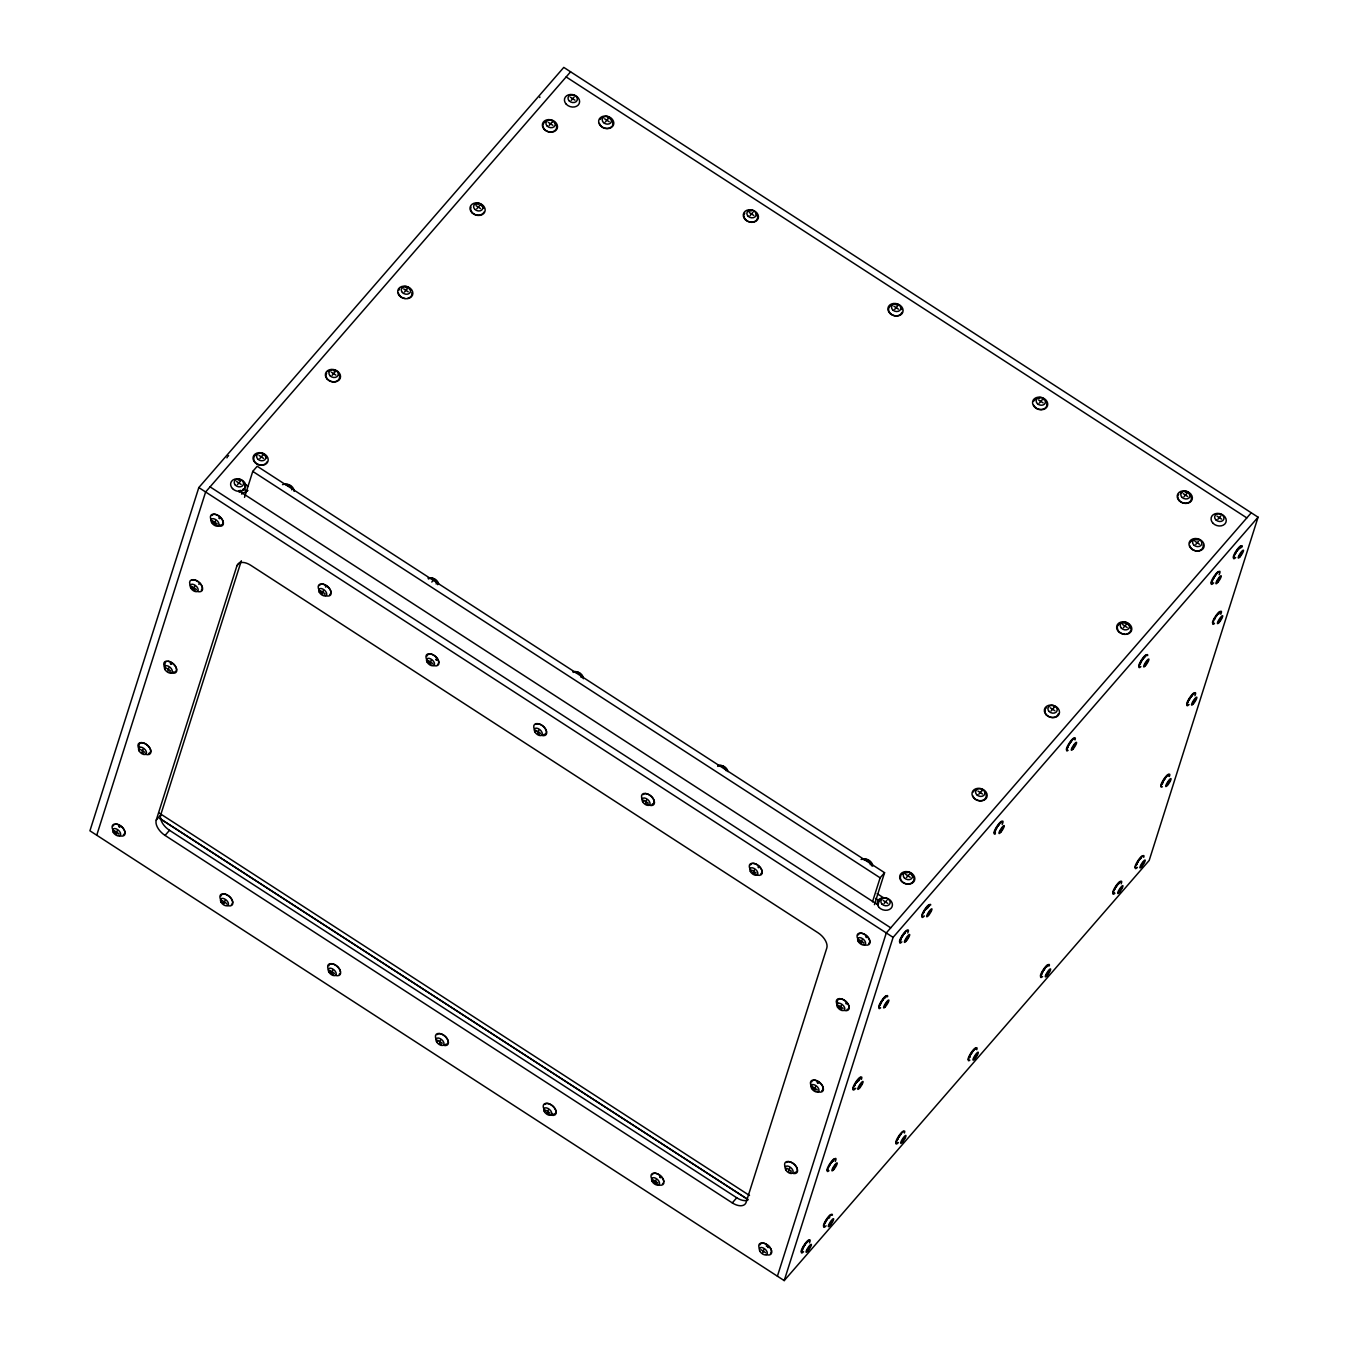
<?xml version="1.0" encoding="UTF-8"?>
<svg xmlns="http://www.w3.org/2000/svg" width="1348" height="1348" viewBox="0 0 1348 1348"><rect width="100%" height="100%" fill="white"/><g stroke="black" fill="none" stroke-linecap="round" stroke-linejoin="round"><path stroke-width="1.5" d="M880.244 1004.9L881.002 1002.744M1140.273 663.856L1141.149 661.565M859.064 1080.254L855.66 1083.32A4.415 0.876 -57.1 0 1 858.406 1079.714A4.415 0.876 -57.1 0 1 859.131 1080.371L858.979 1080.523M1136.566 864.742L1138.352 861.018M825.01 1223.31L825.65 1221.642M854.464 1085.932L855.407 1083.758M901.155 938.663L901.138 939.573M198.813 487.572L89.928 830.806L784.216 1280.6L1149.187 860.428L1258.072 517.194L563.784 67.4L198.813 487.572L893.101 937.365L784.216 1280.6M96.736 835.221L205.621 491.986L570.592 71.815M116.181 833.873L117.192 830.688M142.012 752.42L143.023 749.252M167.843 670.984L168.854 667.799M193.674 589.548L194.685 586.363M214.467 524.001L215.478 520.817M244.527 497.361L252.767 471.396L257.215 466.256L884.574 872.695L874.431 904.66M236.894 565.874A13.783 7.886 41 0 1 250.745 565.284L817.966 932.749A13.783 7.886 41 0 1 826.796 948.048L746.152 1202.298A13.783 7.886 41 0 1 732.284 1202.888L165.063 835.423A13.783 7.886 41 0 1 156.233 820.123L236.894 565.874L240.23 562.032M156.233 820.123L160.682 815.001L241.343 560.751M223.953 903.682L224.964 900.515M322.239 593.811L323.25 590.643M331.726 973.509L332.737 970.324M430.012 663.637L431.023 660.453M439.499 1043.318L440.51 1040.15M537.785 733.464L538.796 730.279M547.271 1113.145L548.282 1109.96M645.557 803.273L646.568 800.105M655.044 1182.971L656.055 1179.786M753.33 873.1L754.341 869.915M872.51 901.795L880.126 877.818L884.574 872.695M762.816 1252.781L763.827 1249.613M788.647 1171.345L789.658 1168.177M814.478 1089.909L815.489 1086.724M840.309 1008.473L841.321 1005.288M861.102 942.926L862.113 939.741M777.408 1276.185L886.293 932.951L1251.264 512.779M808.21 1249.899L809.221 1246.732M834.058 1168.463L835.052 1165.295M859.889 1087.027L860.9 1083.843M885.72 1005.591L886.731 1002.406M906.513 940.045L907.524 936.86M923.38 913.186L923.953 911.787M829.526 1217.935L829.542 1216.856L827.234 1219.064M830.469 1224.287L831.48 1221.103M928.772 914.416L929.783 911.248M897.397 1139.785L898.442 1137.527M902.789 1141.015L903.8 1137.847M1001.092 831.16L1002.103 827.975M969.819 1056.225L969.92 1057.304M975.126 1057.759L976.137 1054.574M1073.412 747.887L1074.423 744.703M1047.447 974.486L1048.458 971.318M1145.749 664.615L1146.76 661.447M1119.784 891.23L1120.778 888.046M1218.07 581.359L1219.081 578.174M1142.026 865.601L1143.037 862.417M1167.857 784.165L1168.868 780.981M1193.705 702.729L1194.699 699.545M1219.536 621.276L1220.547 618.109M1240.329 555.73L1241.34 552.562M1162.616 782.463L1162.599 783.727M995.801 829.627L996.728 827.672M828.818 1166.761L829.576 1165.194M1214.43 619.238L1215.306 617.586A4.415 0.876 -57.1 0 0 1214.312 619.339M1213.065 579.118L1215.121 575.748A4.415 0.876 -57.1 0 0 1213.284 578.528M1042.627 971.857L1041.987 973.879M1114.762 888.989L1116.835 885.602M901.593 937.601L903.716 934.231M803.307 1247.473L805.413 1244.103M1188.784 700.286L1190.891 696.916M879.503 899.621L878.273 903.952M1068.812 744.837L1071.053 741.569M970.526 1054.692L972.464 1051.777M1042.847 971.436L1045.357 967.864M881.238 1002.322L883.496 999.104M1141.385 661.127L1143.913 657.74M826.105 1220.799L826.931 1219.485M924.661 910.49L927.913 907.777A4.415 0.876 -57.1 0 0 928.132 907.187M898.695 1137.089L901.189 1133.921M1236.638 551.147L1234.903 554.635A4.415 0.876 -57.1 0 1 1237.026 550.506A4.415 0.876 -57.1 0 1 1239.435 548.08M997.267 826.796L999.491 824.049A4.415 0.876 -57.1 0 0 995.582 829.964M1236.942 550.725L1239.52 548.4M1138.639 860.597L1141.048 858.154M241.578 494.059L247.948 490.47M1216.739 615.48L1217.817 614.284M831.244 1162.667L832.339 1161.47M1165.346 777.998L1163.155 781.318A4.415 0.876 -57.1 0 1 1165.531 777.695M237.383 484.707L240.348 481.303M259.793 458.606L262.759 455.186M332.13 375.334L335.096 371.913M404.451 292.078L407.416 288.657M476.771 208.805L479.753 205.385M549.108 125.532L552.073 122.129M571.198 100.409L574.164 96.989M605.387 121.96L608.352 118.557M165.063 835.423L169.511 830.301A13.783 7.886 41 0 1 160.682 815.001M431.798 582.05L433.281 580.331M750.027 215.68L752.993 212.259M894.668 309.383L897.65 305.962M1039.325 403.086L1042.29 399.665M1183.965 496.789L1186.931 493.368M906.429 877.531L909.395 874.111M978.766 794.258L981.732 790.838M1051.086 710.986L1054.052 707.582M1123.406 627.73L1126.372 624.309M1195.743 544.457L1198.709 541.037M884.018 903.632L886.984 900.228M1217.834 519.334L1220.799 515.913M893.101 937.365L1258.072 517.194M905.536 940.163L908.501 936.742M927.795 914.534L930.76 911.113M1000.115 831.278L1003.08 827.857M1072.435 748.005L1075.401 744.585M1144.772 664.733L1147.738 661.329M1217.092 581.477L1220.058 578.056M1239.351 555.848L1242.317 552.444M884.743 1005.709L887.709 1002.289M1218.558 621.394L1221.524 617.991M732.284 1202.888L736.733 1197.765A13.783 7.886 41 0 0 747.82 1200.158M858.912 1087.145L861.878 1083.725M1192.71 702.847L1195.693 699.427M833.064 1168.581L836.046 1165.161M1166.879 784.283L1169.845 780.863M807.233 1250.017L810.199 1246.614M829.492 1224.405L832.457 1220.985M901.812 1141.133L904.778 1137.729M974.149 1057.877L977.115 1054.456M1046.469 974.604L1049.435 971.183M1118.789 891.348L1121.755 887.928M1141.048 865.719L1144.014 862.299M1191.464 696.242L1192.407 695.399M239.203 492.155L239.759 491.616A3.589 2.848 17.6 0 0 240.23 490.217M1118.166 884.12L1117.408 884.895A4.415 0.876 -57.1 0 1 1118.031 884.136M1068.223 747.432L1068.256 746.017A4.415 0.876 -57.1 0 0 1067.835 747.601M566.143 76.937L1246.816 517.902M604.612 118.793L609.144 121.724M749.252 212.495L753.785 215.427M893.893 306.198L898.425 309.147M1038.533 399.901L1043.066 402.85M1183.173 493.621L1187.706 496.553M570.423 97.225L574.956 100.173M1217.042 516.149L1221.591 519.098M548.316 122.365L552.849 125.297M1194.951 541.289L1199.484 544.221M475.996 205.621L480.528 208.569M1122.631 624.545L1127.164 627.494M403.659 288.893L408.208 291.825M1050.294 707.818L1054.844 710.75M331.338 372.166L335.871 375.098M977.974 791.074L982.507 794.023M259.018 455.422L263.551 458.371M905.654 874.346L910.186 877.278M252.767 471.396L880.126 877.818M244.814 483.999L248.352 486.291M877.127 893.657L884.187 898.223M236.608 481.539L241.14 484.471M883.243 900.464L887.776 903.396M243.297 488.768L246.836 491.06M875.61 898.408L879.149 900.7M238.882 490.841L878.256 905.064M210.069 486.864L890.742 927.828M212.714 520.935L217.247 523.883M320.487 590.761L325.02 593.693M428.26 660.571L432.792 663.519M536.032 730.397L540.565 733.346M643.805 800.223L648.337 803.155M751.577 870.033L756.11 872.982M859.35 939.859L863.883 942.808M191.922 586.481L196.454 589.43M838.557 1005.406L843.09 1008.355M166.074 667.934L170.623 670.866M812.709 1086.842L817.259 1089.791M140.243 749.37L144.792 752.302M786.878 1168.295L791.428 1171.227M159.283 813.114L749.522 1195.491M747.752 1199.383L159.856 818.522L747.736 1199.4M169.511 830.301L736.733 1197.765M114.412 830.806L118.944 833.738M222.184 900.633L226.717 903.564M329.957 970.442L334.489 973.391M437.729 1040.268L442.262 1043.2M545.502 1110.095L550.035 1113.027M653.274 1179.904L657.807 1182.853M761.047 1249.731L765.58 1252.663M433.18 579.539A6.892 5.476 17.6 0 1 434.696 580.314M437.325 583.296A6.892 5.476 17.6 0 1 437.712 584.695M428.007 578.073A7.734 6.15 17.6 0 1 438.69 584.223M428.428 579A4.752 3.791 17.6 0 1 434.359 579.101A4.752 3.791 17.6 0 1 436.129 583.987M572.647 671.776A7.734 6.15 17.6 0 1 583.381 678.735M576.152 672.787A6.892 5.476 17.6 0 1 577.82 673.242M581.611 676.325A6.892 5.476 17.6 0 1 582.218 677.69M573.507 672.433A4.752 3.791 17.6 0 1 579 672.804A4.752 3.791 17.6 0 1 580.954 677.252M864.59 860.091A6.892 5.476 17.6 0 1 867.101 860.664M868.618 861.439A6.892 5.476 17.6 0 1 869.308 861.928M869.915 862.484A6.892 5.476 17.6 0 1 870.454 863.091M871.499 865.113A6.892 5.476 17.6 0 1 871.65 865.82M861.086 859.468A7.734 6.15 17.6 0 1 868.82 860.192A7.734 6.15 17.6 0 1 872.661 866.141M863.276 859.62A4.752 3.791 17.6 0 1 868.516 860.378A4.752 3.791 17.6 0 1 870.235 864.658M718.181 765.293A7.734 6.15 17.6 0 1 727.971 771.646M723.236 767.298A6.892 5.476 17.6 0 1 723.977 767.737M724.668 768.225A6.892 5.476 17.6 0 1 725.275 768.781M725.814 769.388A6.892 5.476 17.6 0 1 726.606 770.702M717.709 766.405A4.752 3.791 17.6 0 1 723.135 766.22A4.752 3.791 17.6 0 1 725.713 770.5M282.524 484.64A7.734 6.15 17.6 0 1 290.258 485.364A7.734 6.15 17.6 0 1 294.1 491.312M287.714 485.566A6.892 5.476 17.6 0 1 288.523 485.836M291.876 488.262A6.892 5.476 17.6 0 1 292.331 488.903M285.22 484.623A4.752 3.791 17.6 0 1 290.191 485.735A4.752 3.791 17.6 0 1 291.673 489.829M611.958 126.19A6.892 5.476 17.6 0 1 611.486 126.729M610.947 127.201A6.892 5.476 17.6 0 1 604.292 127.993A6.892 5.476 17.6 0 1 599.489 123.393M600.18 119.399A6.892 5.476 17.6 0 1 600.652 118.877M601.831 117.984A6.892 5.476 17.6 0 1 603.264 117.411M607.426 117.478A6.892 5.476 17.6 0 1 609.026 118.102M609.768 118.54A6.892 5.476 17.6 0 1 610.459 119.028M611.065 119.584A6.892 5.476 17.6 0 1 612.043 120.831M612.649 122.196A6.892 5.476 17.6 0 1 612.599 124.976M757.408 218.005A6.892 5.476 17.6 0 1 756.969 219.32M756.127 220.432A6.892 5.476 17.6 0 1 749.353 221.83M748.528 221.544A6.892 5.476 17.6 0 1 745.174 219.117M744.736 218.477A6.892 5.476 17.6 0 1 743.978 216.405M744.012 215.006A6.892 5.476 17.6 0 1 744.821 213.119M748.713 210.962A6.892 5.476 17.6 0 1 751.224 210.996M755.706 213.287A6.892 5.476 17.6 0 1 756.245 213.894M757.037 215.208A6.892 5.476 17.6 0 1 757.441 216.624M901.879 312.382A6.892 5.476 17.6 0 1 896.117 315.836A6.892 5.476 17.6 0 1 889.377 312.18M889.023 311.506A6.892 5.476 17.6 0 1 889.09 307.411M889.461 306.822A6.892 5.476 17.6 0 1 890.489 305.811M891.112 305.406A6.892 5.476 17.6 0 1 891.803 305.069M895.864 304.715A6.892 5.476 17.6 0 1 897.532 305.17M901.323 308.237A6.892 5.476 17.6 0 1 901.93 309.619M1046.25 406.725A6.892 5.476 17.6 0 1 1044.245 408.73M1043.537 409.051A6.892 5.476 17.6 0 1 1033.663 405.209M1033.731 401.114A6.892 5.476 17.6 0 1 1034.573 399.985M1035.129 399.514A6.892 5.476 17.6 0 1 1035.753 399.109M1038.819 398.3A6.892 5.476 17.6 0 1 1039.662 398.317M1042.964 399.227A6.892 5.476 17.6 0 1 1043.706 399.648M1045.526 401.3A6.892 5.476 17.6 0 1 1046.318 402.631M1046.722 404.029A6.892 5.476 17.6 0 1 1046.705 405.428M1190.958 496.334A6.892 5.476 17.6 0 1 1190.891 500.428M1190.52 501.018A6.892 5.476 17.6 0 1 1182.87 502.821A6.892 5.476 17.6 0 1 1177.866 496.805M1178.101 495.457A6.892 5.476 17.6 0 1 1178.742 494.227M1180.393 492.812A6.892 5.476 17.6 0 1 1181.842 492.239M1185.145 492.121A6.892 5.476 17.6 0 1 1186.813 492.576M1188.346 493.368A6.892 5.476 17.6 0 1 1189.02 493.857M1189.627 494.413A6.892 5.476 17.6 0 1 1190.604 495.66M913.86 879.519A6.892 5.476 17.6 0 1 913.203 881.457M912.781 882.03A6.892 5.476 17.6 0 1 903.767 882.839A6.892 5.476 17.6 0 1 901.02 875.256M901.947 874.178A6.892 5.476 17.6 0 1 902.537 873.74M904.71 872.881A6.892 5.476 17.6 0 1 907.204 872.796M910.456 873.875A6.892 5.476 17.6 0 1 911.164 874.33M911.804 874.852A6.892 5.476 17.6 0 1 912.377 875.442M913.27 876.722A6.892 5.476 17.6 0 1 913.775 878.121M985.843 797.595A6.892 5.476 17.6 0 1 979.339 800.661A6.892 5.476 17.6 0 1 972.97 796.045M973.357 791.984A6.892 5.476 17.6 0 1 973.778 791.428M974.874 790.484A6.892 5.476 17.6 0 1 975.531 790.113M982.018 790.214A6.892 5.476 17.6 0 1 982.776 790.602M984.714 792.169A6.892 5.476 17.6 0 1 985.607 793.45M986.096 794.848A6.892 5.476 17.6 0 1 986.062 796.938M1202.82 547.794A6.892 5.476 17.6 0 1 1195.474 550.709M1194.648 550.49A6.892 5.476 17.6 0 1 1189.745 545.536M1189.998 542.806A6.892 5.476 17.6 0 1 1190.756 541.626M1191.261 541.121A6.892 5.476 17.6 0 1 1192.508 540.312M1194.008 539.823A6.892 5.476 17.6 0 1 1197.361 539.874M1203.073 545.047A6.892 5.476 17.6 0 1 1203.039 547.136M1058.399 713.665A6.892 5.476 17.6 0 1 1053.765 717.372A6.892 5.476 17.6 0 1 1047.059 715.333M1046.486 714.743A6.892 5.476 17.6 0 1 1045.593 713.463M1045.29 712.772A6.892 5.476 17.6 0 1 1045.357 709.334M1046.099 708.155A6.892 5.476 17.6 0 1 1046.604 707.649M1053.529 706.638A6.892 5.476 17.6 0 1 1054.338 706.942M1130.719 630.409A6.892 5.476 17.6 0 1 1126.49 634.032M1124.839 634.183A6.892 5.476 17.6 0 1 1117.34 627.393M1117.677 626.062A6.892 5.476 17.6 0 1 1117.997 625.455M1118.419 624.882A6.892 5.476 17.6 0 1 1119.514 623.939M1120.188 623.585A6.892 5.476 17.6 0 1 1122.496 622.961M1123.339 622.928A6.892 5.476 17.6 0 1 1125.866 623.366M1127.434 624.073A6.892 5.476 17.6 0 1 1129.86 626.264M1130.247 626.921A6.892 5.476 17.6 0 1 1130.854 629.027M411.207 296.004A6.892 5.476 17.6 0 1 407.534 298.38M405.04 298.464A6.892 5.476 17.6 0 1 398.469 293.156M398.722 290.41A6.892 5.476 17.6 0 1 399.463 289.23M401.232 287.916A6.892 5.476 17.6 0 1 402.715 287.427M405.226 287.343A6.892 5.476 17.6 0 1 406.894 287.714M409.185 288.876A6.892 5.476 17.6 0 1 409.826 289.399M410.399 289.988A6.892 5.476 17.6 0 1 410.887 290.612M411.797 292.668A6.892 5.476 17.6 0 1 411.763 294.74M555.443 130.048A6.892 5.476 17.6 0 1 548.013 131.565A6.892 5.476 17.6 0 1 543.025 125.903M543.143 124.522A6.892 5.476 17.6 0 1 544.12 122.702M544.626 122.196A6.892 5.476 17.6 0 1 545.215 121.758M552.36 121.488A6.892 5.476 17.6 0 1 553.118 121.893M554.483 122.87A6.892 5.476 17.6 0 1 555.056 123.443M555.949 124.741A6.892 5.476 17.6 0 1 556.454 126.122M556.539 127.538A6.892 5.476 17.6 0 1 556.185 128.869M266.887 461.926A6.892 5.476 17.6 0 1 265.05 464.049M264.377 464.42A6.892 5.476 17.6 0 1 256.423 463.459A6.892 5.476 17.6 0 1 254.064 456.938M254.384 456.332A6.892 5.476 17.6 0 1 255.328 455.253M255.918 454.815A6.892 5.476 17.6 0 1 256.575 454.445M262.253 454.242A6.892 5.476 17.6 0 1 263.82 454.95M265.185 455.927A6.892 5.476 17.6 0 1 265.758 456.517M266.247 457.141A6.892 5.476 17.6 0 1 266.634 457.798M339.561 376.631A6.892 5.476 17.6 0 1 337.96 380.338M337.371 380.793A6.892 5.476 17.6 0 1 330.226 381.046A6.892 5.476 17.6 0 1 326.048 375.704M326.165 374.323A6.892 5.476 17.6 0 1 326.721 373.059M328.238 371.559A6.892 5.476 17.6 0 1 329.62 370.902M333.748 370.751A6.892 5.476 17.6 0 1 335.382 371.29M338.971 374.542A6.892 5.476 17.6 0 1 339.275 375.216M483.865 212.125A6.892 5.476 17.6 0 1 483.123 213.304M482.618 213.81A6.892 5.476 17.6 0 1 471.294 211.265M470.991 210.591A6.892 5.476 17.6 0 1 471.042 207.137M475.052 204.155A6.892 5.476 17.6 0 1 478.388 204.222M480.798 205.149A6.892 5.476 17.6 0 1 481.506 205.604M482.163 206.143A6.892 5.476 17.6 0 1 482.736 206.716M483.224 207.339A6.892 5.476 17.6 0 1 483.612 207.996M244.157 488.65A6.892 5.476 17.6 0 1 243.23 489.728M242.64 490.166A6.892 5.476 17.6 0 1 239.658 491.144M238.158 479.989A6.892 5.476 17.6 0 1 240.652 480.663M244.729 485.297A6.892 5.476 17.6 0 1 244.696 487.386M878.239 905.418A6.892 5.476 17.6 0 1 878.289 901.981M878.61 901.357A6.892 5.476 17.6 0 1 879.536 900.295M880.126 899.857A6.892 5.476 17.6 0 1 880.8 899.487M226.936 457.848A4.752 0.944 -57.1 0 1 227.256 457.36M227.93 456.416A4.752 0.944 -57.1 0 1 228.604 455.59M539.655 97.511A4.752 0.944 -57.1 0 1 539.992 97.107M1213.706 582.875A7.734 1.517 -57.1 0 1 1211.801 581.729A7.734 1.517 -57.1 0 1 1218.036 572.344A7.734 1.517 -57.1 0 1 1219.148 574.686M1212.408 582.673A6.892 1.348 -57.1 0 1 1213.335 577.433A6.892 1.348 -57.1 0 1 1218.862 572.125M1139.734 666.215A6.892 1.348 -57.1 0 1 1141.453 659.981A6.892 1.348 -57.1 0 1 1146.491 655.751M1140.897 666.62A7.734 1.517 -57.1 0 1 1139.313 665.423A7.734 1.517 -57.1 0 1 1144.536 656.864A7.734 1.517 -57.1 0 1 1147.654 655.583M1066.841 749.758A6.892 1.348 -57.1 0 1 1069.857 742.175A6.892 1.348 -57.1 0 1 1074.07 739.445M1068.121 750.297A7.734 1.517 -57.1 0 1 1067.346 747.803A7.734 1.517 -57.1 0 1 1073.059 739.193A7.734 1.517 -57.1 0 1 1075.03 739.884M995.431 832.474A6.892 1.348 -57.1 0 1 994.655 830.452A6.892 1.348 -57.1 0 1 999.525 822.903A6.892 1.348 -57.1 0 1 1001.749 822.701M995.414 833.856A7.734 1.517 -57.1 0 1 995.481 830.082A7.734 1.517 -57.1 0 1 1001.497 821.758A7.734 1.517 -57.1 0 1 1002.171 824.471M1114.122 892.545A6.892 1.348 -57.1 0 1 1115.251 886.95A6.892 1.348 -57.1 0 1 1120.525 882.35M1114.931 893.219A7.734 1.517 -57.1 0 1 1113.6 891.365A7.734 1.517 -57.1 0 1 1119.581 882.367A7.734 1.517 -57.1 0 1 1121.148 883.85M1041.431 976.087A6.892 1.348 -57.1 0 1 1043.403 969.482A6.892 1.348 -57.1 0 1 1048.104 966.044M1042.594 976.491A7.734 1.517 -57.1 0 1 1041.094 975.076A7.734 1.517 -57.1 0 1 1046.587 966.331A7.734 1.517 -57.1 0 1 1049.25 965.926M968.538 1059.629A6.892 1.348 -57.1 0 1 971.554 1052.047A6.892 1.348 -57.1 0 1 975.767 1049.3M969.835 1060.151A7.734 1.517 -57.1 0 1 969.06 1057.675A7.734 1.517 -57.1 0 1 974.773 1049.064A7.734 1.517 -57.1 0 1 976.744 1049.755M898.425 1142.531A7.734 1.517 -57.1 0 1 896.369 1141.807A7.734 1.517 -57.1 0 1 902.115 1132.674A7.734 1.517 -57.1 0 1 904.407 1133.028M897.145 1142.346A6.892 1.348 -57.1 0 1 897.835 1137.476A6.892 1.348 -57.1 0 1 903.564 1131.528M826.105 1225.804A7.734 1.517 -57.1 0 1 823.898 1225.484A7.734 1.517 -57.1 0 1 829.087 1216.755A7.734 1.517 -57.1 0 1 832.373 1215.256M824.15 1226.057A6.892 1.348 -57.1 0 1 826.189 1219.637A6.892 1.348 -57.1 0 1 831.261 1215.07M880.648 1007.799A7.734 1.517 -57.1 0 1 879.418 1006.063A7.734 1.517 -57.1 0 1 884.777 997.537A7.734 1.517 -57.1 0 1 887.574 996.779M879.553 1007.276A6.892 1.348 -57.1 0 1 881.676 1000.587A6.892 1.348 -57.1 0 1 886.428 996.913M924.391 915.932A7.734 1.517 -57.1 0 1 922.133 915.798A7.734 1.517 -57.1 0 1 927.02 907.322A7.734 1.517 -57.1 0 1 930.71 904.997M922.757 916.017A6.892 1.348 -57.1 0 1 924.256 910.136A6.892 1.348 -57.1 0 1 929.547 905.199M929.412 905.974A6.892 1.348 -57.1 0 1 929.261 906.463M828.969 1170.687A7.734 1.517 -57.1 0 1 828.026 1168.261A7.734 1.517 -57.1 0 1 834.092 1159.381A7.734 1.517 -57.1 0 1 835.288 1161.437M828.211 1169.929A6.892 1.348 -57.1 0 1 829.761 1163.83A6.892 1.348 -57.1 0 1 834.766 1159.802M1161.403 786.002A6.892 1.348 -57.1 0 1 1164.301 778.453A6.892 1.348 -57.1 0 1 1168.446 775.959M1162.364 786.726A7.734 1.517 -57.1 0 1 1161.959 783.71A7.734 1.517 -57.1 0 1 1167.739 775.235A7.734 1.517 -57.1 0 1 1169.373 776.465M803.61 1251.685A7.734 1.517 -57.1 0 1 801.993 1250.169A7.734 1.517 -57.1 0 1 808.092 1240.969A7.734 1.517 -57.1 0 1 809.44 1242.873M802.043 1251.601A6.892 1.348 -57.1 0 1 803.93 1245.266A6.892 1.348 -57.1 0 1 808.985 1240.851M1135.572 867.438A6.892 1.348 -57.1 0 1 1137.982 860.597A6.892 1.348 -57.1 0 1 1142.801 856.536M1137.426 867.371A7.734 1.517 -57.1 0 1 1135.639 866.292A7.734 1.517 -57.1 0 1 1141.25 857.362A7.734 1.517 -57.1 0 1 1143.744 857.311M1234.145 557.432A6.892 1.348 -57.1 0 1 1236.032 551.096A6.892 1.348 -57.1 0 1 1241.104 546.681M1240.901 547.524A6.892 1.348 -57.1 0 1 1240.716 548.063M1235.712 557.499A7.734 1.517 -57.1 0 1 1233.858 556.64A7.734 1.517 -57.1 0 1 1239.2 547.878A7.734 1.517 -57.1 0 1 1242.182 546.934M1187.521 704.414A6.892 1.348 -57.1 0 1 1189.408 698.079A6.892 1.348 -57.1 0 1 1194.48 693.664M1189.088 704.499A7.734 1.517 -57.1 0 1 1187.487 702.982A7.734 1.517 -57.1 0 1 1193.57 693.799A7.734 1.517 -57.1 0 1 1194.935 695.686M855.761 1088.274A7.734 1.517 -57.1 0 1 853.419 1087.92A7.734 1.517 -57.1 0 1 859.283 1078.602A7.734 1.517 -57.1 0 1 861.389 1079.344M854.042 1088.493A6.892 1.348 -57.1 0 1 853.57 1086.016A6.892 1.348 -57.1 0 1 858.541 1078.535A6.892 1.348 -57.1 0 1 860.462 1078.821M900.649 942.859A7.734 1.517 -57.1 0 1 900.97 938.848A7.734 1.517 -57.1 0 1 906.833 930.693A7.734 1.517 -57.1 0 1 907.743 933.001M901.896 941.814A7.734 1.517 -57.1 0 1 901.02 942.606M900.346 941.73A6.892 1.348 -57.1 0 1 901.997 935.765A6.892 1.348 -57.1 0 1 907.288 930.676M1213.689 622.742A6.892 1.348 -57.1 0 1 1215.239 616.643A6.892 1.348 -57.1 0 1 1220.243 612.615M1214.464 623.501A7.734 1.517 -57.1 0 1 1213.52 621.074A7.734 1.517 -57.1 0 1 1219.569 612.211A7.734 1.517 -57.1 0 1 1220.766 614.25M1215.913 616.525A4.415 0.876 -57.1 0 1 1218.895 614.065M1188.313 702.527A4.415 0.876 -57.1 0 1 1188.195 701.533M1188.919 699.898A4.415 0.876 -57.1 0 1 1190.739 697.051M1191.379 696.259A4.415 0.876 -57.1 0 1 1192.458 695.231M1162.279 783.879A4.415 0.876 -57.1 0 1 1162.65 782.211M1166.121 777.071A4.415 0.876 -57.1 0 1 1166.61 776.667M1136.398 864.978A4.415 0.876 -57.1 0 1 1138.74 860.378A4.415 0.876 -57.1 0 1 1141.352 858.036M901.138 939.842A4.415 0.876 -57.1 0 1 901.003 938.848M901.728 937.214A4.415 0.876 -57.1 0 1 903.548 934.366M880.092 1004.968A4.415 0.876 -57.1 0 1 880.935 1002.76M881.474 1001.8A4.415 0.876 -57.1 0 1 883.395 999.121M884.473 998.093A4.415 0.876 -57.1 0 1 885.046 998.025M854.379 1085.831A4.415 0.876 -57.1 0 1 855.104 1084.196M830.435 1163.712A4.415 0.876 -57.1 0 1 833.418 1161.251M828.835 1166.525A4.415 0.876 -57.1 0 1 829.812 1164.672M802.835 1249.714A4.415 0.876 -57.1 0 1 802.717 1248.72M803.004 1247.962A4.415 0.876 -57.1 0 1 805.245 1244.238M805.885 1243.446A4.415 0.876 -57.1 0 1 806.963 1242.418M1140.105 663.991A4.415 0.876 -57.1 0 1 1140.964 661.784M1141.503 660.823A4.415 0.876 -57.1 0 1 1144.014 657.538M1144.503 657.133A4.415 0.876 -57.1 0 1 1145.075 657.066M1068.644 745.056A4.415 0.876 -57.1 0 1 1071.087 741.417M1071.677 740.793A4.415 0.876 -57.1 0 1 1072.166 740.389M995.498 830.857A4.415 0.876 -57.1 0 1 995.464 830.52M1041.819 973.863A4.415 0.876 -57.1 0 1 1045.121 968.016M1046.2 966.988A4.415 0.876 -57.1 0 1 1046.773 966.92M969.532 1057.472A4.415 0.876 -57.1 0 1 969.903 1055.804M970.341 1054.928A4.415 0.876 -57.1 0 1 972.801 1051.288M973.391 1050.665A4.415 0.876 -57.1 0 1 973.879 1050.26M897.296 1139.835A4.415 0.876 -57.1 0 1 901.054 1133.938M923.262 913.219A4.415 0.876 -57.1 0 1 923.987 911.585M924.526 910.625A4.415 0.876 -57.1 0 1 928.098 906.85M1212.475 581.072A4.415 0.876 -57.1 0 1 1212.56 580.162M1215.744 574.888A4.415 0.876 -57.1 0 1 1216.334 574.265M824.959 1223.091A4.415 0.876 -57.1 0 1 825.684 1221.457M826.24 1220.496A4.415 0.876 -57.1 0 1 829.593 1216.637M1114.56 889.276A4.415 0.876 -57.1 0 1 1116.801 885.552M1118.891 883.563A4.415 0.876 -57.1 0 1 1119.11 883.665M436.129 1039.173A7.734 4.415 41 0 1 439.33 1033.495A7.734 4.415 41 0 1 448.058 1040.605A7.734 4.415 41 0 1 443.762 1045.408M441.318 1044.447A7.734 4.415 41 0 1 440.51 1043.975M437.628 1041.431A7.734 4.415 41 0 1 436.55 1039.948M447.94 1042.914A6.892 3.943 41 0 1 445.329 1044.414M437.038 1034.657A6.892 3.943 41 0 1 443.273 1034.809A6.892 3.943 41 0 1 448.143 1041.263M543.901 1109A7.734 4.415 41 0 1 547.878 1103.456A7.734 4.415 41 0 1 556.185 1111.881A7.734 4.415 41 0 1 549.091 1114.274M548.282 1113.785A7.734 4.415 41 0 1 546.749 1112.622M545.401 1111.257A7.734 4.415 41 0 1 544.322 1109.758M555.713 1112.74A6.892 3.943 41 0 1 554.736 1113.836M553.708 1114.189A6.892 3.943 41 0 1 551.77 1114.071M544.811 1104.467A6.892 3.943 41 0 1 551.399 1104.855A6.892 3.943 41 0 1 555.949 1111.679M651.674 1178.826A7.734 4.415 41 0 1 655.65 1173.265A7.734 4.415 41 0 1 663.957 1181.69A7.734 4.415 41 0 1 656.864 1184.1M656.055 1183.611A7.734 4.415 41 0 1 655.28 1183.055M654.521 1182.449A7.734 4.415 41 0 1 653.814 1181.775M653.173 1181.067A7.734 4.415 41 0 1 652.601 1180.342M663.25 1182.988A6.892 3.943 41 0 1 662.508 1183.662M652.348 1174.731A6.892 3.943 41 0 1 652.921 1173.923M653.814 1173.417A6.892 3.943 41 0 1 660.217 1175.439A6.892 3.943 41 0 1 663.721 1181.505M659.88 1177.242A4.128 2.359 41 0 1 660.217 1177.613M220.263 898.779A7.734 4.415 41 0 1 224.83 894.061A7.734 4.415 41 0 1 232.833 902.183A7.734 4.415 41 0 1 226.599 905.216M223.431 903.16A7.734 4.415 41 0 1 222.723 902.503M221.51 901.054A7.734 4.415 41 0 1 220.583 899.537M232.159 903.716A6.892 3.943 41 0 1 231.418 904.373M221.089 895.948A6.892 3.943 41 0 1 221.83 894.651M222.235 894.347A6.892 3.943 41 0 1 229.126 896.15A6.892 3.943 41 0 1 232.564 902.772M837.614 1005.456A7.734 4.415 41 0 1 839.534 998.598A7.734 4.415 41 0 1 848.819 1005.625A7.734 4.415 41 0 1 844.168 1010.444M841.742 1009.366A7.734 4.415 41 0 1 840.933 1008.843M839.433 1007.613A7.734 4.415 41 0 1 838.153 1006.215M847.993 1009.012A6.892 3.943 41 0 1 847.033 1009.45M837.866 1003.502A6.892 3.943 41 0 1 837.462 1002.187M837.411 1001.008A6.892 3.943 41 0 1 837.731 1000.014M838.018 999.609A6.892 3.943 41 0 1 845.482 1000.941A6.892 3.943 41 0 1 848.65 1008.287M328.356 969.364A7.734 4.415 41 0 1 331.81 963.702A7.734 4.415 41 0 1 340.437 971.285A7.734 4.415 41 0 1 335.18 975.345M333.546 974.638A7.734 4.415 41 0 1 332.737 974.149M331.204 972.986A7.734 4.415 41 0 1 330.496 972.312M329.856 971.622A7.734 4.415 41 0 1 328.777 970.122M339.595 973.896A6.892 3.943 41 0 1 339.191 974.2M328.861 965.775A6.892 3.943 41 0 1 335.147 964.78A6.892 3.943 41 0 1 340.404 972.043M642.204 799.128A7.734 4.415 41 0 1 645.406 793.45A7.734 4.415 41 0 1 654.117 800.56A7.734 4.415 41 0 1 649.82 805.363M649.028 805.127A7.734 4.415 41 0 1 646.585 803.93M643.687 801.386A7.734 4.415 41 0 1 642.608 799.903M643.114 794.612A6.892 3.943 41 0 1 651.387 796.314A6.892 3.943 41 0 1 653.039 803.964M652.55 804.183A6.892 3.943 41 0 1 652.011 804.318M534.431 729.319A7.734 4.415 41 0 1 537.886 723.657A7.734 4.415 41 0 1 546.513 731.239A7.734 4.415 41 0 1 541.256 735.3M539.621 734.576A7.734 4.415 41 0 1 538.812 734.104M535.914 731.56A7.734 4.415 41 0 1 534.836 730.077M535.661 724.415A6.892 3.943 41 0 1 544.761 727.751A6.892 3.943 41 0 1 543.632 734.542M749.977 868.955A7.734 4.415 41 0 1 753.936 863.394A7.734 4.415 41 0 1 762.26 871.836A7.734 4.415 41 0 1 755.166 874.229M754.358 873.74A7.734 4.415 41 0 1 752.824 872.577M751.459 871.212A7.734 4.415 41 0 1 750.887 870.471M752.656 863.428A6.892 3.943 41 0 1 760.306 867.387A6.892 3.943 41 0 1 760.811 873.79M750.634 864.86A6.892 3.943 41 0 1 751.628 863.765M320.386 591.924A7.734 4.415 41 0 1 321.363 583.937A7.734 4.415 41 0 1 331.035 591.839A7.734 4.415 41 0 1 324.076 594.94M321.734 593.305A7.734 4.415 41 0 1 321.026 592.631M330.462 593.845A6.892 3.943 41 0 1 329.721 594.502M319.543 585.588A6.892 3.943 41 0 1 320.133 584.779M321.009 584.274A6.892 3.943 41 0 1 327.429 586.279A6.892 3.943 41 0 1 330.917 592.362M325.441 586.852A4.128 2.359 41 0 1 325.879 587.105M428.159 661.75A7.734 4.415 41 0 1 428.9 653.763A7.734 4.415 41 0 1 438.673 661.177A7.734 4.415 41 0 1 432.657 665.171M431.04 664.278A7.734 4.415 41 0 1 430.248 663.738M429.507 663.115A7.734 4.415 41 0 1 428.799 662.458M437.898 664.025A6.892 3.943 41 0 1 437.493 664.328M427.164 655.903A6.892 3.943 41 0 1 433.803 655.128A6.892 3.943 41 0 1 438.622 662.727M435.994 659.492A4.128 2.359 41 0 1 436.179 659.897M785.109 1166.829A7.734 4.415 41 0 1 788.614 1161.538A7.734 4.415 41 0 1 797.157 1168.497A7.734 4.415 41 0 1 793.298 1173.501M790.888 1172.693A7.734 4.415 41 0 1 790.063 1172.238M786.474 1169.087A7.734 4.415 41 0 1 785.935 1168.345M797.19 1170.704A6.892 3.943 41 0 1 794.798 1172.423M786.356 1162.482A6.892 3.943 41 0 1 792.776 1163.054A6.892 3.943 41 0 1 797.325 1169.592M149.695 752.976A6.892 3.943 41 0 1 148.735 753.397M139.569 747.466A6.892 3.943 41 0 1 139.164 746.152M139.114 744.955A6.892 3.943 41 0 1 139.434 743.961M139.72 743.557A6.892 3.943 41 0 1 147.185 744.888A6.892 3.943 41 0 1 150.353 752.235M139.299 749.421A7.734 4.415 41 0 1 141.473 742.563A7.734 4.415 41 0 1 150.706 750.078A7.734 4.415 41 0 1 145.062 754.122M143.427 753.313A7.734 4.415 41 0 1 142.635 752.807M759.649 1249.023A7.734 4.415 41 0 1 762.783 1242.974A7.734 4.415 41 0 1 771.562 1250.691A7.734 4.415 41 0 1 765.866 1254.483M760.019 1244.794A6.892 3.943 41 0 1 767.989 1245.249A6.892 3.943 41 0 1 770.5 1253.337M766.237 1245.94A4.128 2.359 41 0 1 766.658 1246.226M767.821 1247.254A4.128 2.359 41 0 1 768.158 1247.641A4.415 2.527 41 0 0 767.4 1246.63M124.522 833.687A6.892 3.943 41 0 1 123.409 834.665M113.384 825.869A6.892 3.943 41 0 1 113.889 824.993M115.22 824.235A6.892 3.943 41 0 1 122.011 826.897A6.892 3.943 41 0 1 124.724 833.216M114.007 831.615A7.734 4.415 41 0 1 115.406 823.982A7.734 4.415 41 0 1 124.943 831.767A7.734 4.415 41 0 1 118.422 835.204M116.804 834.244A7.734 4.415 41 0 1 116.029 833.654M115.305 833.013A7.734 4.415 41 0 1 114.631 832.323M119.163 826.796A4.128 2.359 41 0 1 119.601 827.032M222.808 523.816A6.892 3.943 41 0 1 221.712 524.81M220.617 525.063A6.892 3.943 41 0 1 219.994 525.08M211.889 515.543A6.892 3.943 41 0 1 218.612 515.711A6.892 3.943 41 0 1 223.128 522.822M212.31 521.743A7.734 4.415 41 0 1 213.944 514.127A7.734 4.415 41 0 1 223.347 522.384A7.734 4.415 41 0 1 215.899 524.894M215.09 524.372A7.734 4.415 41 0 1 214.332 523.782M213.591 523.142A7.734 4.415 41 0 1 212.917 522.468M219.117 518.087A4.128 2.359 41 0 1 219.488 518.458M174.566 671.961A6.892 3.943 41 0 1 172.696 671.978M165.147 665.356A6.892 3.943 41 0 1 165.063 662.997M165.265 662.525A6.892 3.943 41 0 1 166.36 661.531M168.079 661.261A6.892 3.943 41 0 1 174.819 665.289A6.892 3.943 41 0 1 175.897 671.203M165.13 667.985A7.734 4.415 41 0 1 167.809 661.16A7.734 4.415 41 0 1 176.757 669.602A7.734 4.415 41 0 1 169.275 671.877M170.387 663.721A4.128 2.359 41 0 1 170.825 663.907M812.322 1087.651A7.734 4.415 41 0 1 813.703 1080.034A7.734 4.415 41 0 1 823.24 1087.802A7.734 4.415 41 0 1 816.72 1091.24M815.102 1090.279A7.734 4.415 41 0 1 814.327 1089.706M813.602 1089.066A7.734 4.415 41 0 1 812.928 1088.375M822.819 1089.723A6.892 3.943 41 0 1 821.724 1090.717M812.035 1084.955A6.892 3.943 41 0 1 811.782 1084.281M811.698 1081.922A6.892 3.943 41 0 1 812.187 1081.045M812.996 1080.456A6.892 3.943 41 0 1 819.988 1082.663A6.892 3.943 41 0 1 823.021 1089.251M817.461 1082.832A4.128 2.359 41 0 1 817.899 1083.067M857.935 939.152A7.734 4.415 41 0 1 861.321 933.136A7.734 4.415 41 0 1 869.965 941.308A7.734 4.415 41 0 1 863.343 944.257M861.726 943.297A7.734 4.415 41 0 1 858.406 939.91M859.62 933.473A6.892 3.943 41 0 1 867.539 936.574A6.892 3.943 41 0 1 868.786 943.465M858.322 934.922A6.892 3.943 41 0 1 859.182 933.726M191.753 580.348A6.892 3.943 41 0 1 199.807 582.892A6.892 3.943 41 0 1 201.358 590.104M190.978 586.549A7.734 4.415 41 0 1 193.152 579.674A7.734 4.415 41 0 1 202.368 587.206A7.734 4.415 41 0 1 196.741 591.25M195.106 590.441A7.734 4.415 41 0 1 194.297 589.919M193.539 589.346A7.734 4.415 41 0 1 192.798 588.705M192.124 588.014A7.734 4.415 41 0 1 191.517 587.29M198.695 584.004A4.128 2.359 41 0 1 199.015 584.392M219.067 517.851A4.415 2.527 41 0 1 219.859 518.66M170.556 663.62A4.415 2.527 41 0 1 171.533 664.143M118.894 826.493A4.415 2.527 41 0 1 119.854 827.015M865.702 936.759A4.415 2.527 41 0 1 866.494 937.585M845.702 1003.131A4.415 2.527 41 0 1 846.325 1004.024M817.191 1082.545A4.415 2.527 41 0 1 818.152 1083.067M436.027 659.189A4.415 2.527 41 0 1 436.432 660.099M757.93 866.949A4.415 2.527 41 0 1 758.722 867.775M659.627 1176.821A4.415 2.527 41 0 1 660.419 1177.63M904.542 933.271L904.289 933.557A4.415 0.876 -57.1 0 1 905.266 932.546L904.542 933.271M600.837 126.156A7.734 6.15 17.6 0 0 613.559 124.757A7.734 6.15 17.6 0 0 604.275 116.063A7.734 6.15 17.6 0 0 600.837 126.156M603.55 122.617A4.752 3.791 17.6 0 0 611.385 121.758A4.752 3.791 17.6 0 0 605.673 116.4A4.752 3.791 17.6 0 0 603.55 122.617M745.478 219.859A7.734 6.15 17.6 0 0 758.199 218.477A7.734 6.15 17.6 0 0 748.915 209.766A7.734 6.15 17.6 0 0 745.478 219.859M748.207 216.32A4.752 3.791 17.6 0 0 756.026 215.461A4.752 3.791 17.6 0 0 750.314 210.103A4.752 3.791 17.6 0 0 748.207 216.32M890.118 313.562A7.734 6.15 17.6 0 0 902.84 312.18A7.734 6.15 17.6 0 0 893.555 303.469A7.734 6.15 17.6 0 0 890.118 313.562M892.848 310.023A4.752 3.791 17.6 0 0 900.666 309.164A4.752 3.791 17.6 0 0 894.954 303.822A4.752 3.791 17.6 0 0 892.848 310.023M1034.759 407.264A7.734 6.15 17.6 0 0 1047.48 405.883A7.734 6.15 17.6 0 0 1038.196 397.171A7.734 6.15 17.6 0 0 1034.759 407.264M1037.488 403.726A4.752 3.791 17.6 0 0 1045.307 402.884A4.752 3.791 17.6 0 0 1039.611 397.525A4.752 3.791 17.6 0 0 1037.488 403.726M1179.399 500.967A7.734 6.15 17.6 0 0 1192.121 499.586A7.734 6.15 17.6 0 0 1182.836 490.891A7.734 6.15 17.6 0 0 1179.399 500.967M1182.129 497.446A4.752 3.791 17.6 0 0 1189.947 496.586A4.752 3.791 17.6 0 0 1184.252 491.228A4.752 3.791 17.6 0 0 1182.129 497.446M901.542 881.39A7.734 6.15 17.6 0 0 914.45 880.682A7.734 6.15 17.6 0 0 905.789 871.583A7.734 6.15 17.6 0 0 901.542 881.39M904.407 877.969A4.752 3.791 17.6 0 0 912.343 877.531A4.752 3.791 17.6 0 0 907.002 871.937A4.752 3.791 17.6 0 0 904.407 877.969M973.879 798.117A7.734 6.15 17.6 0 0 986.787 797.409A7.734 6.15 17.6 0 0 978.109 788.31A7.734 6.15 17.6 0 0 973.879 798.117M976.727 794.713A4.752 3.791 17.6 0 0 984.663 794.275A4.752 3.791 17.6 0 0 979.339 788.664A4.752 3.791 17.6 0 0 976.727 794.713M1190.857 548.316A7.734 6.15 17.6 0 0 1203.764 547.625A7.734 6.15 17.6 0 0 1195.086 538.509A7.734 6.15 17.6 0 0 1190.857 548.316M1193.705 544.912A4.752 3.791 17.6 0 0 1201.641 544.474A4.752 3.791 17.6 0 0 1196.316 538.88A4.752 3.791 17.6 0 0 1193.705 544.912M1046.2 714.844A7.734 6.15 17.6 0 0 1059.107 714.154A7.734 6.15 17.6 0 0 1050.429 705.055A7.734 6.15 17.6 0 0 1046.2 714.844M1049.047 711.441A4.752 3.791 17.6 0 0 1057 711.003A4.752 3.791 17.6 0 0 1051.659 705.408A4.752 3.791 17.6 0 0 1049.047 711.441M1118.52 631.589A7.734 6.15 17.6 0 0 1131.427 630.881A7.734 6.15 17.6 0 0 1122.766 621.782A7.734 6.15 17.6 0 0 1118.52 631.589M1121.384 628.168A4.752 3.791 17.6 0 0 1129.321 627.747A4.752 3.791 17.6 0 0 1123.979 622.136A4.752 3.791 17.6 0 0 1121.384 628.168M399.564 295.937A7.734 6.15 17.6 0 0 412.471 295.229A7.734 6.15 17.6 0 0 403.81 286.13A7.734 6.15 17.6 0 0 399.564 295.937M402.412 292.516A4.752 3.791 17.6 0 0 410.365 292.078A4.752 3.791 17.6 0 0 405.023 286.484A4.752 3.791 17.6 0 0 402.412 292.516M544.221 129.391A7.734 6.15 17.6 0 0 557.128 128.7A7.734 6.15 17.6 0 0 548.451 119.601A7.734 6.15 17.6 0 0 544.221 129.391M547.069 125.987A4.752 3.791 17.6 0 0 555.022 125.549A4.752 3.791 17.6 0 0 549.681 119.955A4.752 3.791 17.6 0 0 547.069 125.987M254.907 462.465A7.734 6.15 17.6 0 0 267.814 461.757A7.734 6.15 17.6 0 0 259.153 452.658A7.734 6.15 17.6 0 0 254.907 462.465M257.771 459.045A4.752 3.791 17.6 0 0 265.708 458.623A4.752 3.791 17.6 0 0 260.366 453.012A4.752 3.791 17.6 0 0 257.771 459.045M327.244 379.192A7.734 6.15 17.6 0 0 340.151 378.485A7.734 6.15 17.6 0 0 331.473 369.386A7.734 6.15 17.6 0 0 327.244 379.192M330.091 375.789A4.752 3.791 17.6 0 0 338.045 375.351A4.752 3.791 17.6 0 0 332.703 369.756A4.752 3.791 17.6 0 0 330.091 375.789M471.884 212.664A7.734 6.15 17.6 0 0 484.791 211.956A7.734 6.15 17.6 0 0 476.13 202.857A7.734 6.15 17.6 0 0 471.884 212.664M474.749 209.26A4.752 3.791 17.6 0 0 482.685 208.822A4.752 3.791 17.6 0 0 477.344 203.211A4.752 3.791 17.6 0 0 474.749 209.26M1212.947 523.192A7.734 6.15 17.6 0 0 1225.854 522.485A7.734 6.15 17.6 0 0 1217.193 513.386A7.734 6.15 17.6 0 0 1212.947 523.192M1215.795 519.789A4.752 3.791 17.6 0 0 1223.748 519.351A4.752 3.791 17.6 0 0 1218.407 513.74A4.752 3.791 17.6 0 0 1215.795 519.789M232.496 488.583A7.734 6.15 17.6 0 0 245.403 487.875A7.734 6.15 17.6 0 0 236.743 478.776A7.734 6.15 17.6 0 0 232.496 488.583M235.361 485.162A4.752 3.791 17.6 0 0 243.297 484.724A4.752 3.791 17.6 0 0 237.956 479.13A4.752 3.791 17.6 0 0 235.361 485.162M879.132 907.49A7.734 6.15 17.6 0 0 892.039 906.8A7.734 6.15 17.6 0 0 883.378 897.684A7.734 6.15 17.6 0 0 879.132 907.49M881.996 904.087A4.752 3.791 17.6 0 0 889.933 903.649A4.752 3.791 17.6 0 0 884.591 898.054A4.752 3.791 17.6 0 0 881.996 904.087M566.312 104.268A7.734 6.15 17.6 0 0 579.219 103.56A7.734 6.15 17.6 0 0 570.558 94.461A7.734 6.15 17.6 0 0 566.312 104.268M569.176 100.864A4.752 3.791 17.6 0 0 577.113 100.426A4.752 3.791 17.6 0 0 571.771 94.815A4.752 3.791 17.6 0 0 569.176 100.864M1217.817 582.387A4.752 0.944 -57.1 0 0 1221.204 575.815A4.752 0.944 -57.1 0 0 1216.705 581.106A4.752 0.944 -57.1 0 0 1217.817 582.387M1145.48 665.642A4.752 0.944 -57.1 0 0 1148.884 659.071A4.752 0.944 -57.1 0 0 1144.385 664.379A4.752 0.944 -57.1 0 0 1145.48 665.642M1073.16 748.915A4.752 0.944 -57.1 0 0 1076.546 742.344A4.752 0.944 -57.1 0 0 1072.064 747.635A4.752 0.944 -57.1 0 0 1073.16 748.915M1000.839 832.171A4.752 0.944 -57.1 0 0 1004.226 825.599A4.752 0.944 -57.1 0 0 999.727 830.907A4.752 0.944 -57.1 0 0 1000.839 832.171M1119.514 892.241A4.752 0.944 -57.1 0 0 1122.901 885.67A4.752 0.944 -57.1 0 0 1118.419 890.977A4.752 0.944 -57.1 0 0 1119.514 892.241M1047.194 975.514A4.752 0.944 -57.1 0 0 1050.581 968.942A4.752 0.944 -57.1 0 0 1046.082 974.233A4.752 0.944 -57.1 0 0 1047.194 975.514M974.874 1058.787A4.752 0.944 -57.1 0 0 978.26 1052.215A4.752 0.944 -57.1 0 0 973.761 1057.506A4.752 0.944 -57.1 0 0 974.874 1058.787M902.537 1142.042A4.752 0.944 -57.1 0 0 905.923 1135.471A4.752 0.944 -57.1 0 0 901.441 1140.779A4.752 0.944 -57.1 0 0 902.537 1142.042M830.216 1225.315A4.752 0.944 -57.1 0 0 833.603 1218.744A4.752 0.944 -57.1 0 0 829.104 1224.035A4.752 0.944 -57.1 0 0 830.216 1225.315M885.299 1006.804A4.752 0.944 -57.1 0 0 888.888 1000.098A4.752 0.944 -57.1 0 0 884.49 1005.103A4.752 0.944 -57.1 0 0 885.299 1006.804M928.502 915.444A4.752 0.944 -57.1 0 0 931.906 908.872A4.752 0.944 -57.1 0 0 927.407 914.163A4.752 0.944 -57.1 0 0 928.502 915.444M833.637 1169.676A4.752 0.944 -57.1 0 0 837.209 1162.97A4.752 0.944 -57.1 0 0 832.811 1167.975A4.752 0.944 -57.1 0 0 833.637 1169.676M1167.452 785.379A4.752 0.944 -57.1 0 0 1171.024 778.672A4.752 0.944 -57.1 0 0 1166.627 783.677A4.752 0.944 -57.1 0 0 1167.452 785.379M807.806 1251.112A4.752 0.944 -57.1 0 0 811.378 1244.406A4.752 0.944 -57.1 0 0 806.98 1249.411A4.752 0.944 -57.1 0 0 807.806 1251.112M1141.604 866.815A4.752 0.944 -57.1 0 0 1145.193 860.108A4.752 0.944 -57.1 0 0 1140.796 865.113A4.752 0.944 -57.1 0 0 1141.604 866.815M1239.907 556.943A4.752 0.944 -57.1 0 0 1243.496 550.237A4.752 0.944 -57.1 0 0 1239.098 555.241A4.752 0.944 -57.1 0 0 1239.907 556.943M1193.283 703.942A4.752 0.944 -57.1 0 0 1196.855 697.236A4.752 0.944 -57.1 0 0 1192.458 702.241A4.752 0.944 -57.1 0 0 1193.283 703.942M859.468 1088.24A4.752 0.944 -57.1 0 0 863.057 1081.534A4.752 0.944 -57.1 0 0 858.659 1086.539A4.752 0.944 -57.1 0 0 859.468 1088.24M906.092 941.258A4.752 0.944 -57.1 0 0 909.681 934.552A4.752 0.944 -57.1 0 0 905.283 939.556A4.752 0.944 -57.1 0 0 906.092 941.258M1219.114 622.49A4.752 0.944 -57.1 0 0 1222.703 615.8A4.752 0.944 -57.1 0 0 1218.306 620.788A4.752 0.944 -57.1 0 0 1219.114 622.49M436.516 1041.684A4.752 2.713 41 0 0 443.458 1045.003A4.752 2.713 41 0 0 440.038 1038.533A4.752 2.713 41 0 0 436.516 1041.684M544.289 1111.51A4.752 2.713 41 0 0 551.231 1114.813A4.752 2.713 41 0 0 547.81 1108.342A4.752 2.713 41 0 0 544.289 1111.51M652.061 1181.32A4.752 2.713 41 0 0 659.004 1184.639A4.752 2.713 41 0 0 655.583 1178.169A4.752 2.713 41 0 0 652.061 1181.32M220.971 902.048A4.752 2.713 41 0 0 227.913 905.35A4.752 2.713 41 0 0 224.493 898.88A4.752 2.713 41 0 0 220.971 902.048M837.462 1007.057A4.752 2.713 41 0 0 844.387 1010.023A4.752 2.713 41 0 0 840.596 1003.552A4.752 2.713 41 0 0 837.462 1007.057M328.743 971.874A4.752 2.713 41 0 0 335.686 975.177A4.752 2.713 41 0 0 332.265 968.707A4.752 2.713 41 0 0 328.743 971.874M642.575 801.639A4.752 2.713 41 0 0 649.517 804.941A4.752 2.713 41 0 0 646.096 798.488A4.752 2.713 41 0 0 642.575 801.639M534.802 731.812A4.752 2.713 41 0 0 541.744 735.132A4.752 2.713 41 0 0 538.324 728.661A4.752 2.713 41 0 0 534.802 731.812M750.347 871.465A4.752 2.713 41 0 0 757.29 874.768A4.752 2.713 41 0 0 753.869 868.297A4.752 2.713 41 0 0 750.347 871.465M319.257 592.176A4.752 2.713 41 0 0 326.199 595.479A4.752 2.713 41 0 0 322.795 589.025A4.752 2.713 41 0 0 319.257 592.176M427.03 662.003A4.752 2.713 41 0 0 433.972 665.305A4.752 2.713 41 0 0 430.568 658.835A4.752 2.713 41 0 0 427.03 662.003M785.783 1169.946A4.752 2.713 41 0 0 792.725 1172.895A4.752 2.713 41 0 0 788.934 1166.441A4.752 2.713 41 0 0 785.783 1169.946M139.164 751.021A4.752 2.713 41 0 0 146.09 753.97A4.752 2.713 41 0 0 142.298 747.517A4.752 2.713 41 0 0 139.164 751.021M759.952 1251.382A4.752 2.713 41 0 0 766.894 1254.331A4.752 2.713 41 0 0 763.103 1247.877A4.752 2.713 41 0 0 759.952 1251.382M113.316 832.457A4.752 2.713 41 0 0 120.258 835.406A4.752 2.713 41 0 0 116.467 828.953A4.752 2.713 41 0 0 113.316 832.457M211.619 522.586A4.752 2.713 41 0 0 218.561 525.552A4.752 2.713 41 0 0 214.77 519.081A4.752 2.713 41 0 0 211.619 522.586M164.995 669.585A4.752 2.713 41 0 0 171.921 672.534A4.752 2.713 41 0 0 168.129 666.081A4.752 2.713 41 0 0 164.995 669.585M811.631 1088.51A4.752 2.713 41 0 0 818.556 1091.459A4.752 2.713 41 0 0 814.765 1084.988A4.752 2.713 41 0 0 811.631 1088.51M858.255 941.511A4.752 2.713 41 0 0 865.18 944.476A4.752 2.713 41 0 0 861.389 938.006A4.752 2.713 41 0 0 858.255 941.511M190.826 588.149A4.752 2.713 41 0 0 197.752 591.098A4.752 2.713 41 0 0 193.977 584.628A4.752 2.713 41 0 0 190.826 588.149"/></g></svg>
